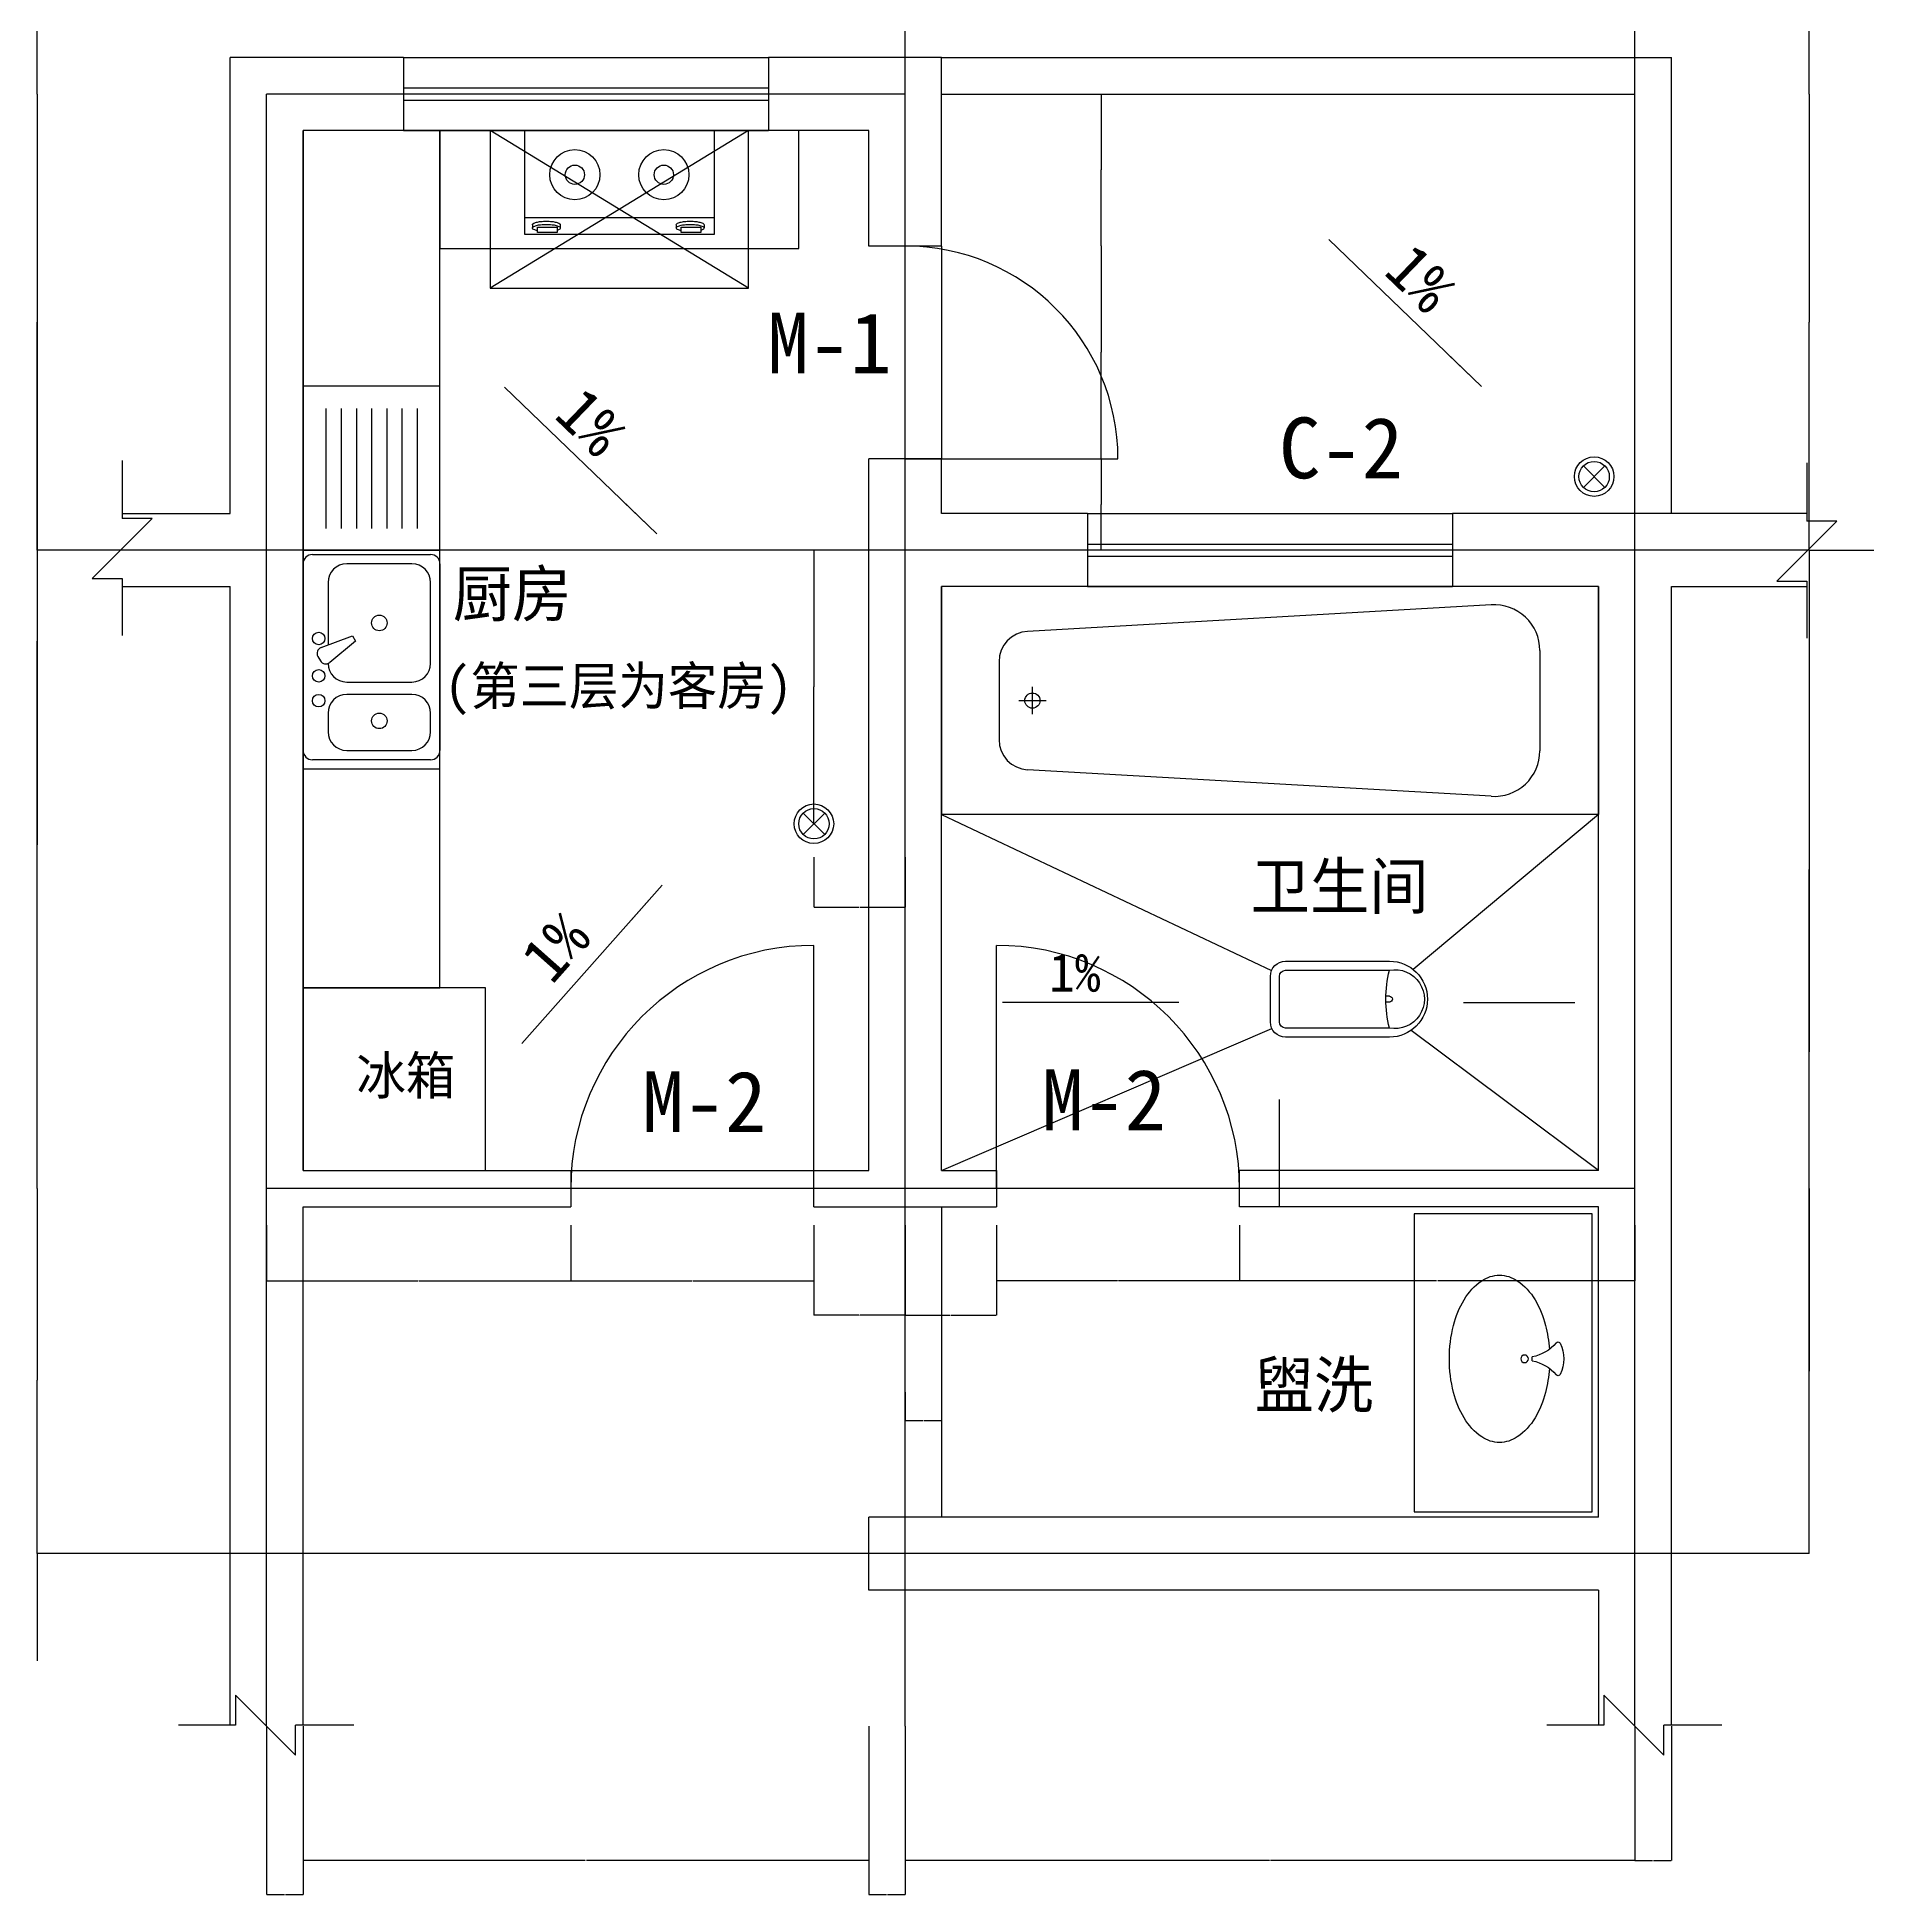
# Model space of a CAD drawing. Header units: metres. Extents: x -237648 to -195598, y -93947 to -64247.
# Drawn here: x -205305 to -199284, y -73596 to -67486 of the extents above; entities that cross this region are included whole.
import ezdxf

# ---------------------------------------------------------------- set-up
doc = ezdxf.new("R2010")
doc.units = ezdxf.units.M
for name, color, linetype in [('AXI', 1, 'Continuous'), ('PJ', 21, 'Continuous'), ('W', 5, 'Continuous')]:
    doc.layers.add(name, color=color, linetype=linetype)
doc.dimstyles.get("Standard").update_dxf_attribs({"dimtxt": 2.5, "dimasz": 2.5, "dimexe": 1.25, "dimexo": 0.625, "dimtad": 1, "dimcen": 2.5, "dimazin": 3, "dimtfac": 1, "dimtmove": 0, "dimatfit": 3})

# ---------------------------------------------------------------- blocks, each defined once
blk = doc.blocks.new('_E25ESP')
at = {"color": 0, "linetype": 'ByBlock'}
for p, q in [((0, -306.82), (0, 306.82)), ((30.68, 337.5), (419.32, 337.5)), ((357.95, 306.82), (143.18, 306.82)), ((450, 306.82), (450, -306.82)), ((81.82, 245.45), (81.82, 39.98)), ((419.32, -20.45), (419.32, 245.45)), ((58.92, 31.4), (162.53, 70.22)), ((162.53, 70.22), (172.76, 52.51)), ((48.39, 2.02), (56.63, -12.25)), ((172.76, 52.51), (87.34, -17.81)), ((143.18, -81.82), (357.95, -81.82)), ((357.95, -122.73), (143.18, -122.73)), ((81.82, -184.09), (81.82, -245.45)), ((419.32, -245.45), (419.32, -184.09)), ((419.32, -337.5), (30.68, -337.5)), ((143.18, -306.82), (357.95, -306.82))]:
    blk.add_line(p, q, dxfattribs=at)
for centre, radius in [((250.57, 112.5), 25.57), ((51.14, 61.36), 20.45), ((51.14, -61.36), 20.45), ((51.14, -143.18), 20.45), ((250.57, -209.66), 25.57)]:
    blk.add_circle(centre, radius, dxfattribs=at)
for centre, radius, start, end in [((30.68, 306.82), 30.68, 90, 180), ((143.18, 245.45), 61.36, 90, 180), ((357.95, 245.45), 61.36, 0, 90), ((419.32, 306.82), 30.68, 0, 90), ((66.1, 12.25), 20.45, 110.54, 210), ((74.34, -2.02), 20.45, 210, 309.46), ((143.18, -20.45), 61.36, 180, 270), ((357.95, -20.45), 61.36, 270, 0), ((143.18, -184.09), 61.36, 90, 180), ((357.95, -184.09), 61.36, 0, 90), ((143.18, -245.45), 61.36, 180, 270), ((357.95, -245.45), 61.36, 270, 0), ((30.68, -306.82), 30.68, 180, 270), ((419.32, -306.82), 30.68, 270, 0)]:
    blk.add_arc(centre, radius, start, end, dxfattribs=at)
blk = doc.blocks.new('DW')
at = {"layer": 'PJ'}
for p, q in [((76.21, 195.72), (-73.79, 195.72)), ((-123.79, 145.72), (-123.79, -195.95)), ((-93.79, 145.72), (-93.79, -195.95)), ((76.21, 165.72), (-73.79, 165.72)), ((96.21, -195.95), (96.21, 145.72)), ((126.21, -195.95), (126.21, 145.72)), ((-8.79, -196.08), (-8.79, -184.46)), ((11.21, -196.08), (11.21, -184.46))]:
    blk.add_line(p, q, dxfattribs=at)
for centre, radius, start, end in [((-73.79, 145.72), 50, 90, 180), ((76.21, 145.72), 50, 0, 90), ((-73.79, 145.72), 20, 90, 180), ((76.21, 145.72), 20, 0, 90), ((1.21, -195.95), 125, 180, 0), ((1.21, -214.21), 96.74, 169.12, 10.88), ((1.21, -578.66), 394.33, 76.06, 103.94), ((1.21, -195.89), 10, 181.09, 358.91)]:
    blk.add_arc(centre, radius, start, end, dxfattribs=at)
blk = doc.blocks.new('KXP')
at = {"layer": 'PJ', "linetype": 'ByBlock'}
blk.add_line((-388.31, 496.85), (-388.31, 509.94), dxfattribs=at)
at = {"layer": 'PJ'}
blk.add_lwpolyline([(-585.9, 980), (0, 980), (0, 0), (-585.9, 0)], close=True, dxfattribs=at)
for points in [[(-444.66, 472.02, 0.04), (-432.26, 393.22, 0.07), (-397.42, 308.94, 0.11), (-338.84, 246.5, 0.15), (-280.74, 228.39, 0.15), (-222.65, 246.5, 0.11), (-164.07, 308.94, 0.07), (-129.23, 393.22, 0.06), (-115.74, 503.39, 0.06), (-129.23, 613.57, 0.07), (-164.07, 697.85, 0.11), (-222.65, 760.29, 0.15), (-280.74, 778.39, 0.15)], [(-280.74, 778.39, 0.15), (-338.84, 760.29, 0.11), (-397.42, 697.85, 0.07), (-432.26, 613.57, 0.04), (-444.66, 534.77, 0.06)]]:
    blk.add_lwpolyline(points, format="xyb", dxfattribs=at)
at = {"layer": 'PJ', "linetype": 'ByBlock'}
blk.add_circle((-363.18, 503.39), 12.57, dxfattribs=at)
at = {"layer": 'PJ'}
for centre, radius, start, end in [((-375.32, 503.39), 116.63, 154.02, 205.98), ((-472.97, 550.98), 8, 39.44, 154.02), ((-364.6, 640.12), 132.32, 219.44, 259.68), ((-364.6, 366.67), 132.32, 100.32, 140.56), ((-472.97, 455.81), 8, 205.98, 320.56)]:
    blk.add_arc(centre, radius, start, end, dxfattribs=at)
blk = doc.blocks.new('_CLOSEDFILLED')
at = {"color": 0, "linetype": 'BYBLOCK'}
blk.add_solid([(-1, 0), (0, 0), (-1, 0)], dxfattribs=at)
blk = doc.blocks.new('*D170')
for p, q in [((-205304.89, -71273.12), (-205304.89, -71902.53)), ((-205305.14, -71902.53), (-205305.39, -71902.53)), ((-205304.89, -72473.12), (-205304.89, -71902.53)), ((-205304.89, -71902.53), (-205304.89, -71902.53)), ((-205304.64, -71902.53), (-205304.39, -71902.53))]:
    blk.add_line(p, q)
at = {"layer": 'Defpoints'}
for p in [(-205304.89, -71273.12), (-205304.89, -71902.53), (-205304.89, -72473.12)]:
    blk.add_point(p, dxfattribs=at)
at = {"xscale": 0.25, "yscale": 0.25}
blk.add_blockref('_CLOSEDFILLED', (-205304.89, -71902.53), dxfattribs=at)
at = {"xscale": 0.25, "yscale": 0.25, "rotation": 180}
blk.add_blockref('_CLOSEDFILLED', (-205304.89, -71902.53), dxfattribs=at)
at = {"insert": (-205304.89, -71901.405), "char_height": 1, "attachment_point": 5}
blk.add_mtext('0', dxfattribs=at)
blk = doc.blocks.new('*D171')
for p, q in [((-202750.58, -71393.12), (-202750.58, -71689.1)), ((-202450.58, -71393.12), (-202450.58, -71689.1)), ((-202602.08, -71689.1), (-202750.83, -71689.1)), ((-202450.33, -71689.1), (-202599.08, -71689.1))]:
    blk.add_line(p, q)
at = {"layer": 'Defpoints'}
for p in [(-202750.58, -71393.12), (-202450.58, -71393.12), (-202450.58, -71689.1)]:
    blk.add_point(p, dxfattribs=at)
at = {"xscale": 0.25, "yscale": 0.25}
blk.add_blockref('_CLOSEDFILLED', (-202750.58, -71689.1), dxfattribs=at)
at = {"xscale": 0.25, "yscale": 0.25, "rotation": 180}
blk.add_blockref('_CLOSEDFILLED', (-202450.58, -71689.1), dxfattribs=at)
at = {"insert": (-202600.58, -71689.1), "char_height": 1, "attachment_point": 5}
blk.add_mtext('300', dxfattribs=at)
blk = doc.blocks.new('*D172')
for p, q in [((-205304.89, -72473.12), (-205304.89, -72826.45)), ((-205304.89, -72593.12), (-205304.89, -72826.45)), ((-205305.14, -72826.45), (-205305.39, -72826.45)), ((-205304.89, -72826.45), (-205304.89, -72826.45)), ((-205304.64, -72826.45), (-205304.39, -72826.45))]:
    blk.add_line(p, q)
at = {"layer": 'Defpoints'}
for p in [(-205304.89, -72473.12), (-205304.89, -72593.12), (-205304.89, -72826.45)]:
    blk.add_point(p, dxfattribs=at)
at = {"xscale": 0.25, "yscale": 0.25}
blk.add_blockref('_CLOSEDFILLED', (-205304.89, -72826.45), dxfattribs=at)
at = {"xscale": 0.25, "yscale": 0.25, "rotation": 180}
blk.add_blockref('_CLOSEDFILLED', (-205304.89, -72826.45), dxfattribs=at)
at = {"insert": (-205304.89, -72825.325), "char_height": 1, "attachment_point": 5}
blk.add_mtext('0', dxfattribs=at)
blk = doc.blocks.new('*D173')
for p, q in [((-204550.58, -71393.12), (-204550.58, -71576.6)), ((-203550.58, -71393.12), (-203550.58, -71576.6)), ((-204550.33, -71576.6), (-204052.58, -71576.6)), ((-204048.58, -71576.6), (-203550.83, -71576.6))]:
    blk.add_line(p, q)
at = {"layer": 'Defpoints'}
for p in [(-204550.58, -71393.12), (-203550.58, -71393.12), (-204550.58, -71576.6)]:
    blk.add_point(p, dxfattribs=at)
at = {"xscale": 0.25, "yscale": 0.25, "rotation": 180}
blk.add_blockref('_CLOSEDFILLED', (-204550.58, -71576.6), dxfattribs=at)
at = {"xscale": 0.25, "yscale": 0.25}
blk.add_blockref('_CLOSEDFILLED', (-203550.58, -71576.6), dxfattribs=at)
at = {"insert": (-204050.58, -71576.6), "char_height": 1, "attachment_point": 5}
blk.add_mtext('1000', dxfattribs=at)
blk = doc.blocks.new('*D174')
for p, q in [((-203550.58, -71393.12), (-203550.58, -71576.6)), ((-202750.58, -71393.12), (-202750.58, -71576.6)), ((-203550.33, -71576.6), (-203152.08, -71576.6)), ((-203149.08, -71576.6), (-202750.83, -71576.6))]:
    blk.add_line(p, q)
at = {"layer": 'Defpoints'}
for p in [(-203550.58, -71393.12), (-202750.58, -71393.12), (-203550.58, -71576.6)]:
    blk.add_point(p, dxfattribs=at)
at = {"xscale": 0.25, "yscale": 0.25, "rotation": 180}
blk.add_blockref('_CLOSEDFILLED', (-203550.58, -71576.6), dxfattribs=at)
at = {"xscale": 0.25, "yscale": 0.25}
blk.add_blockref('_CLOSEDFILLED', (-202750.58, -71576.6), dxfattribs=at)
at = {"insert": (-203150.58, -71576.6), "char_height": 1, "attachment_point": 5}
blk.add_mtext('800', dxfattribs=at)
blk = doc.blocks.new('*D175')
for p, q in [((-205304.89, -69173.12), (-205304.89, -70142.17)), ((-205305.14, -70142.17), (-205305.39, -70142.17)), ((-205304.89, -71273.12), (-205304.89, -70142.17)), ((-205304.89, -70142.17), (-205304.89, -70142.17)), ((-205304.64, -70142.17), (-205304.39, -70142.17))]:
    blk.add_line(p, q)
at = {"layer": 'Defpoints'}
for p in [(-205304.89, -69173.12), (-205304.89, -70142.17), (-205304.89, -71273.12)]:
    blk.add_point(p, dxfattribs=at)
at = {"xscale": 0.25, "yscale": 0.25}
blk.add_blockref('_CLOSEDFILLED', (-205304.89, -70142.17), dxfattribs=at)
at = {"xscale": 0.25, "yscale": 0.25, "rotation": 180}
blk.add_blockref('_CLOSEDFILLED', (-205304.89, -70142.17), dxfattribs=at)
at = {"insert": (-205304.89, -70141.045), "char_height": 1, "attachment_point": 5}
blk.add_mtext('0', dxfattribs=at)
blk = doc.blocks.new('*D176')
for p, q in [((-205304.89, -67673.12), (-205304.89, -69473.12)), ((-205305.14, -69473.12), (-205305.39, -69473.12)), ((-205304.89, -71273.12), (-205304.89, -69473.12)), ((-205304.89, -69473.12), (-205304.89, -69473.12)), ((-205304.64, -69473.12), (-205304.39, -69473.12))]:
    blk.add_line(p, q)
at = {"layer": 'Defpoints'}
for p in [(-205304.89, -67673.12), (-205304.89, -69473.12), (-205304.89, -71273.12)]:
    blk.add_point(p, dxfattribs=at)
at = {"xscale": 0.25, "yscale": 0.25}
blk.add_blockref('_CLOSEDFILLED', (-205304.89, -69473.12), dxfattribs=at)
at = {"xscale": 0.25, "yscale": 0.25, "rotation": 180}
blk.add_blockref('_CLOSEDFILLED', (-205304.89, -69473.12), dxfattribs=at)
at = {"insert": (-205304.89, -69471.995), "char_height": 1, "attachment_point": 5}
blk.add_mtext('0', dxfattribs=at)
blk = doc.blocks.new('*D177')
for p, q in [((-205304.89, -67673.12), (-205304.89, -68423.12)), ((-205305.14, -68423.12), (-205305.39, -68423.12)), ((-205304.89, -69173.12), (-205304.89, -68423.12)), ((-205304.89, -68423.12), (-205304.89, -68423.12)), ((-205304.64, -68423.12), (-205304.39, -68423.12))]:
    blk.add_line(p, q)
at = {"layer": 'Defpoints'}
for p in [(-205304.89, -67673.12), (-205304.89, -68423.12), (-205304.89, -69173.12)]:
    blk.add_point(p, dxfattribs=at)
at = {"xscale": 0.25, "yscale": 0.25}
blk.add_blockref('_CLOSEDFILLED', (-205304.89, -68423.12), dxfattribs=at)
at = {"xscale": 0.25, "yscale": 0.25, "rotation": 180}
blk.add_blockref('_CLOSEDFILLED', (-205304.89, -68423.12), dxfattribs=at)
at = {"insert": (-205304.89, -68421.995), "char_height": 1, "attachment_point": 5}
blk.add_mtext('0', dxfattribs=at)
blk = doc.blocks.new('*D178')
for p, q in [((-205305.14, -67319.79), (-205305.39, -67319.79)), ((-205304.89, -67673.12), (-205304.89, -67319.79)), ((-205304.89, -67553.12), (-205304.89, -67319.79)), ((-205304.89, -67319.79), (-205304.89, -67319.79)), ((-205304.64, -67319.79), (-205304.39, -67319.79))]:
    blk.add_line(p, q)
at = {"layer": 'Defpoints'}
for p in [(-205304.89, -67319.79), (-205304.89, -67553.12), (-205304.89, -67673.12)]:
    blk.add_point(p, dxfattribs=at)
at = {"xscale": 0.25, "yscale": 0.25}
blk.add_blockref('_CLOSEDFILLED', (-205304.89, -67319.79), dxfattribs=at)
at = {"xscale": 0.25, "yscale": 0.25, "rotation": 180}
blk.add_blockref('_CLOSEDFILLED', (-205304.89, -67319.79), dxfattribs=at)
at = {"insert": (-205304.89, -67318.665), "char_height": 1, "attachment_point": 5}
blk.add_mtext('0', dxfattribs=at)
blk = doc.blocks.new('*D179')
for p, q in [((-201805.49, -68872.62), (-201805.49, -69022.62)), ((-201805.74, -69022.62), (-201805.99, -69022.62)), ((-201805.49, -69172.62), (-201805.49, -69022.62)), ((-201805.49, -69022.62), (-201805.49, -69022.62)), ((-201805.24, -69022.62), (-201804.99, -69022.62))]:
    blk.add_line(p, q)
at = {"layer": 'Defpoints'}
for p in [(-201805.49, -68872.62), (-201805.49, -69022.62), (-201805.49, -69172.62)]:
    blk.add_point(p, dxfattribs=at)
at = {"xscale": 0.25, "yscale": 0.25}
blk.add_blockref('_CLOSEDFILLED', (-201805.49, -69022.62), dxfattribs=at)
at = {"xscale": 0.25, "yscale": 0.25, "rotation": 180}
blk.add_blockref('_CLOSEDFILLED', (-201805.49, -69022.62), dxfattribs=at)
at = {"insert": (-201805.49, -69021.495), "char_height": 1, "attachment_point": 5}
blk.add_mtext('0', dxfattribs=at)
blk = doc.blocks.new('*D180')
for p, q in [((-201805.49, -68172.62), (-201805.49, -68522.62)), ((-201805.74, -68522.62), (-201805.99, -68522.62)), ((-201805.49, -68872.62), (-201805.49, -68522.62)), ((-201805.49, -68522.62), (-201805.49, -68522.62)), ((-201805.24, -68522.62), (-201804.99, -68522.62))]:
    blk.add_line(p, q)
at = {"layer": 'Defpoints'}
for p in [(-201805.49, -68172.62), (-201805.49, -68522.62), (-201805.49, -68872.62)]:
    blk.add_point(p, dxfattribs=at)
at = {"xscale": 0.25, "yscale": 0.25}
blk.add_blockref('_CLOSEDFILLED', (-201805.49, -68522.62), dxfattribs=at)
at = {"xscale": 0.25, "yscale": 0.25, "rotation": 180}
blk.add_blockref('_CLOSEDFILLED', (-201805.49, -68522.62), dxfattribs=at)
at = {"insert": (-201805.49, -68521.495), "char_height": 1, "attachment_point": 5}
blk.add_mtext('0', dxfattribs=at)
blk = doc.blocks.new('*D181')
for p, q in [((-201805.49, -67673.12), (-201805.49, -67922.87)), ((-201805.74, -67922.87), (-201805.99, -67922.87)), ((-201805.49, -68172.62), (-201805.49, -67922.87)), ((-201805.49, -67922.87), (-201805.49, -67922.87)), ((-201805.24, -67922.87), (-201804.99, -67922.87))]:
    blk.add_line(p, q)
at = {"layer": 'Defpoints'}
for p in [(-201805.49, -67673.12), (-201805.49, -67922.87), (-201805.49, -68172.62)]:
    blk.add_point(p, dxfattribs=at)
at = {"xscale": 0.25, "yscale": 0.25}
blk.add_blockref('_CLOSEDFILLED', (-201805.49, -67922.87), dxfattribs=at)
at = {"xscale": 0.25, "yscale": 0.25, "rotation": 180}
blk.add_blockref('_CLOSEDFILLED', (-201805.49, -67922.87), dxfattribs=at)
at = {"insert": (-201805.49, -67921.745), "char_height": 1, "attachment_point": 5}
blk.add_mtext('0', dxfattribs=at)
blk = doc.blocks.new('*D182')
for p, q in [((-199477.77, -69173.12), (-199477.77, -70823.12)), ((-199478.02, -70823.12), (-199478.27, -70823.12)), ((-199477.77, -72473.12), (-199477.77, -70823.12)), ((-199477.77, -70823.12), (-199477.77, -70823.12)), ((-199477.52, -70823.12), (-199477.27, -70823.12))]:
    blk.add_line(p, q)
at = {"layer": 'Defpoints'}
for p in [(-199477.77, -69173.12), (-199477.77, -70823.12), (-199477.77, -72473.12)]:
    blk.add_point(p, dxfattribs=at)
at = {"xscale": 0.25, "yscale": 0.25}
blk.add_blockref('_CLOSEDFILLED', (-199477.77, -70823.12), dxfattribs=at)
at = {"xscale": 0.25, "yscale": 0.25, "rotation": 180}
blk.add_blockref('_CLOSEDFILLED', (-199477.77, -70823.12), dxfattribs=at)
at = {"insert": (-199477.77, -70821.995), "char_height": 1, "attachment_point": 5}
blk.add_mtext('0', dxfattribs=at)
blk = doc.blocks.new('*D183')
for p, q in [((-199477.77, -71273.12), (-199477.77, -71873.12)), ((-199478.02, -71873.12), (-199478.27, -71873.12)), ((-199477.77, -72473.12), (-199477.77, -71873.12)), ((-199477.77, -71873.12), (-199477.77, -71873.12)), ((-199477.52, -71873.12), (-199477.27, -71873.12))]:
    blk.add_line(p, q)
at = {"layer": 'Defpoints'}
for p in [(-199477.77, -71273.12), (-199477.77, -71873.12), (-199477.77, -72473.12)]:
    blk.add_point(p, dxfattribs=at)
at = {"xscale": 0.25, "yscale": 0.25}
blk.add_blockref('_CLOSEDFILLED', (-199477.77, -71873.12), dxfattribs=at)
at = {"xscale": 0.25, "yscale": 0.25, "rotation": 180}
blk.add_blockref('_CLOSEDFILLED', (-199477.77, -71873.12), dxfattribs=at)
at = {"insert": (-199477.77, -71871.995), "char_height": 1, "attachment_point": 5}
blk.add_mtext('0', dxfattribs=at)
blk = doc.blocks.new('*D184')
for p, q in [((-199477.77, -69173.12), (-199477.77, -70223.12)), ((-199478.02, -70223.12), (-199478.27, -70223.12)), ((-199477.77, -71273.12), (-199477.77, -70223.12)), ((-199477.77, -70223.12), (-199477.77, -70223.12)), ((-199477.52, -70223.12), (-199477.27, -70223.12))]:
    blk.add_line(p, q)
at = {"layer": 'Defpoints'}
for p in [(-199477.77, -69173.12), (-199477.77, -70223.12), (-199477.77, -71273.12)]:
    blk.add_point(p, dxfattribs=at)
at = {"xscale": 0.25, "yscale": 0.25}
blk.add_blockref('_CLOSEDFILLED', (-199477.77, -70223.12), dxfattribs=at)
at = {"xscale": 0.25, "yscale": 0.25, "rotation": 180}
blk.add_blockref('_CLOSEDFILLED', (-199477.77, -70223.12), dxfattribs=at)
at = {"insert": (-199477.77, -70221.995), "char_height": 1, "attachment_point": 5}
blk.add_mtext('0', dxfattribs=at)
blk = doc.blocks.new('*D185')
for p, q in [((-199477.77, -67673.12), (-199477.77, -68423.12)), ((-199478.02, -68423.12), (-199478.27, -68423.12)), ((-199477.77, -69173.12), (-199477.77, -68423.12)), ((-199477.77, -68423.12), (-199477.77, -68423.12)), ((-199477.52, -68423.12), (-199477.27, -68423.12))]:
    blk.add_line(p, q)
at = {"layer": 'Defpoints'}
for p in [(-199477.77, -67673.12), (-199477.77, -68423.12), (-199477.77, -69173.12)]:
    blk.add_point(p, dxfattribs=at)
at = {"xscale": 0.25, "yscale": 0.25}
blk.add_blockref('_CLOSEDFILLED', (-199477.77, -68423.12), dxfattribs=at)
at = {"xscale": 0.25, "yscale": 0.25, "rotation": 180}
blk.add_blockref('_CLOSEDFILLED', (-199477.77, -68423.12), dxfattribs=at)
at = {"insert": (-199477.77, -68421.995), "char_height": 1, "attachment_point": 5}
blk.add_mtext('0', dxfattribs=at)
blk = doc.blocks.new('*D186')
for p, q in [((-199478.02, -67313.16), (-199478.27, -67313.16)), ((-199477.77, -67553.12), (-199477.77, -67313.16)), ((-199477.77, -67673.12), (-199477.77, -67313.16)), ((-199477.77, -67313.16), (-199477.77, -67313.16)), ((-199477.52, -67313.16), (-199477.27, -67313.16))]:
    blk.add_line(p, q)
at = {"layer": 'Defpoints'}
for p in [(-199477.77, -67313.16), (-199477.77, -67553.12), (-199477.77, -67673.12)]:
    blk.add_point(p, dxfattribs=at)
at = {"xscale": 0.25, "yscale": 0.25}
blk.add_blockref('_CLOSEDFILLED', (-199477.77, -67313.16), dxfattribs=at)
at = {"xscale": 0.25, "yscale": 0.25, "rotation": 180}
blk.add_blockref('_CLOSEDFILLED', (-199477.77, -67313.16), dxfattribs=at)
at = {"insert": (-199477.77, -67312.035), "char_height": 1, "attachment_point": 5}
blk.add_mtext('0', dxfattribs=at)
blk = doc.blocks.new('*D187')
for p, q in [((-202150.58, -71393.12), (-202150.58, -71576.6)), ((-201350.58, -71393.12), (-201350.58, -71576.6)), ((-201752.08, -71576.6), (-202150.83, -71576.6)), ((-201350.33, -71576.6), (-201749.08, -71576.6))]:
    blk.add_line(p, q)
at = {"layer": 'Defpoints'}
for p in [(-202150.58, -71393.12), (-201350.58, -71393.12), (-201350.58, -71576.6)]:
    blk.add_point(p, dxfattribs=at)
at = {"xscale": 0.25, "yscale": 0.25}
blk.add_blockref('_CLOSEDFILLED', (-202150.58, -71576.6), dxfattribs=at)
at = {"xscale": 0.25, "yscale": 0.25, "rotation": 180}
blk.add_blockref('_CLOSEDFILLED', (-201350.58, -71576.6), dxfattribs=at)
at = {"insert": (-201750.58, -71576.6), "char_height": 1, "attachment_point": 5}
blk.add_mtext('800', dxfattribs=at)
blk = doc.blocks.new('*D188')
for p, q in [((-202450.58, -71393.12), (-202450.58, -71689.1)), ((-202150.58, -71393.12), (-202150.58, -71689.1)), ((-202450.33, -71689.1), (-202302.08, -71689.1)), ((-202299.08, -71689.1), (-202150.83, -71689.1))]:
    blk.add_line(p, q)
at = {"layer": 'Defpoints'}
for p in [(-202450.58, -71393.12), (-202150.58, -71393.12), (-202450.58, -71689.1)]:
    blk.add_point(p, dxfattribs=at)
at = {"xscale": 0.25, "yscale": 0.25, "rotation": 180}
blk.add_blockref('_CLOSEDFILLED', (-202450.58, -71689.1), dxfattribs=at)
at = {"xscale": 0.25, "yscale": 0.25}
blk.add_blockref('_CLOSEDFILLED', (-202150.58, -71689.1), dxfattribs=at)
at = {"insert": (-202300.58, -71689.1), "char_height": 1, "attachment_point": 5}
blk.add_mtext('300', dxfattribs=at)
blk = doc.blocks.new('*D189')
for p, q in [((-201350.58, -71393.12), (-201350.58, -71576.6)), ((-200050.58, -71393.12), (-200050.58, -71576.6)), ((-200702.58, -71576.6), (-201350.83, -71576.6)), ((-200050.33, -71576.6), (-200698.58, -71576.6))]:
    blk.add_line(p, q)
at = {"layer": 'Defpoints'}
for p in [(-201350.58, -71393.12), (-200050.58, -71393.12), (-200050.58, -71576.6)]:
    blk.add_point(p, dxfattribs=at)
at = {"xscale": 0.25, "yscale": 0.25}
blk.add_blockref('_CLOSEDFILLED', (-201350.58, -71576.6), dxfattribs=at)
at = {"xscale": 0.25, "yscale": 0.25, "rotation": 180}
blk.add_blockref('_CLOSEDFILLED', (-200050.58, -71576.6), dxfattribs=at)
at = {"insert": (-200700.58, -71576.6), "char_height": 1, "attachment_point": 5}
blk.add_mtext('1300', dxfattribs=at)
blk = doc.blocks.new('*D194')
for p, q in [((-202450.58, -71942.97), (-202450.58, -72037.16)), ((-202330.58, -71942.97), (-202330.58, -72037.16)), ((-202392.08, -72037.16), (-202450.83, -72037.16)), ((-202330.33, -72037.16), (-202389.08, -72037.16))]:
    blk.add_line(p, q)
at = {"layer": 'Defpoints'}
for p in [(-202450.58, -71942.97), (-202330.58, -71942.97), (-202330.58, -72037.16)]:
    blk.add_point(p, dxfattribs=at)
at = {"xscale": 0.25, "yscale": 0.25}
blk.add_blockref('_CLOSEDFILLED', (-202450.58, -72037.16), dxfattribs=at)
at = {"xscale": 0.25, "yscale": 0.25, "rotation": 180}
blk.add_blockref('_CLOSEDFILLED', (-202330.58, -72037.16), dxfattribs=at)
at = {"insert": (-202390.58, -72037.16), "char_height": 1, "attachment_point": 5}
blk.add_mtext('120', dxfattribs=at)
blk = doc.blocks.new('*D245')
for p, q in [((-201219.11, -70979.79), (-201219.36, -70979.79)), ((-201218.86, -71333.12), (-201218.86, -70979.79)), ((-201218.86, -71213.12), (-201218.86, -70979.79)), ((-201218.86, -70979.79), (-201218.86, -70979.79)), ((-201218.61, -70979.79), (-201218.36, -70979.79))]:
    blk.add_line(p, q)
at = {"layer": 'Defpoints'}
for p in [(-201218.86, -70979.79), (-201218.86, -71213.12), (-201218.86, -71333.12)]:
    blk.add_point(p, dxfattribs=at)
at = {"xscale": 0.25, "yscale": 0.25}
blk.add_blockref('_CLOSEDFILLED', (-201218.86, -70979.79), dxfattribs=at)
at = {"xscale": 0.25, "yscale": 0.25, "rotation": 180}
blk.add_blockref('_CLOSEDFILLED', (-201218.86, -70979.79), dxfattribs=at)
at = {"insert": (-201218.86, -70978.665), "char_height": 1, "attachment_point": 5}
blk.add_mtext('0', dxfattribs=at)
blk = doc.blocks.new('*D246')
for p, q in [((-202450.58, -73041.18), (-202450.58, -73482.51)), ((-200050.58, -73041.18), (-200050.58, -73482.51)), ((-201252.58, -73482.51), (-202450.83, -73482.51)), ((-200050.33, -73482.51), (-201248.58, -73482.51))]:
    blk.add_line(p, q)
at = {"layer": 'Defpoints'}
for p in [(-202450.58, -73041.18), (-200050.58, -73041.18), (-200050.58, -73482.51)]:
    blk.add_point(p, dxfattribs=at)
at = {"xscale": 0.25, "yscale": 0.25}
blk.add_blockref('_CLOSEDFILLED', (-202450.58, -73482.51), dxfattribs=at)
at = {"xscale": 0.25, "yscale": 0.25, "rotation": 180}
blk.add_blockref('_CLOSEDFILLED', (-200050.58, -73482.51), dxfattribs=at)
at = {"insert": (-201250.58, -73482.51), "char_height": 1, "attachment_point": 5}
blk.add_mtext('2400', dxfattribs=at)
blk = doc.blocks.new('*D247')
for p, q in [((-204430.58, -73041.18), (-204430.58, -73482.51)), ((-202570.58, -73041.18), (-202570.58, -73482.51)), ((-203502.58, -73482.51), (-204430.83, -73482.51)), ((-202570.33, -73482.51), (-203498.58, -73482.51))]:
    blk.add_line(p, q)
at = {"layer": 'Defpoints'}
for p in [(-204430.58, -73041.18), (-202570.58, -73041.18), (-202570.58, -73482.51)]:
    blk.add_point(p, dxfattribs=at)
at = {"xscale": 0.25, "yscale": 0.25}
blk.add_blockref('_CLOSEDFILLED', (-204430.58, -73482.51), dxfattribs=at)
at = {"xscale": 0.25, "yscale": 0.25, "rotation": 180}
blk.add_blockref('_CLOSEDFILLED', (-202570.58, -73482.51), dxfattribs=at)
at = {"insert": (-203500.58, -73482.51), "char_height": 1, "attachment_point": 5}
blk.add_mtext('1860', dxfattribs=at)
blk = doc.blocks.new('*D248')
for p, q in [((-202570.58, -73041.18), (-202570.58, -73595.01)), ((-202450.58, -73041.18), (-202450.58, -73595.01)), ((-202570.33, -73595.01), (-202512.08, -73595.01)), ((-202509.08, -73595.01), (-202450.83, -73595.01))]:
    blk.add_line(p, q)
at = {"layer": 'Defpoints'}
for p in [(-202570.58, -73041.18), (-202450.58, -73041.18), (-202570.58, -73595.01)]:
    blk.add_point(p, dxfattribs=at)
at = {"xscale": 0.25, "yscale": 0.25, "rotation": 180}
blk.add_blockref('_CLOSEDFILLED', (-202570.58, -73595.01), dxfattribs=at)
at = {"xscale": 0.25, "yscale": 0.25}
blk.add_blockref('_CLOSEDFILLED', (-202450.58, -73595.01), dxfattribs=at)
at = {"insert": (-202510.58, -73595.01), "char_height": 1, "attachment_point": 5}
blk.add_mtext('120', dxfattribs=at)
blk = doc.blocks.new('*D249')
for p, q in [((-204550.58, -73041.18), (-204550.58, -73595.01)), ((-204430.58, -73041.18), (-204430.58, -73595.01)), ((-204550.33, -73595.01), (-204492.08, -73595.01)), ((-204489.08, -73595.01), (-204430.83, -73595.01))]:
    blk.add_line(p, q)
at = {"layer": 'Defpoints'}
for p in [(-204550.58, -73041.18), (-204430.58, -73041.18), (-204550.58, -73595.01)]:
    blk.add_point(p, dxfattribs=at)
at = {"xscale": 0.25, "yscale": 0.25, "rotation": 180}
blk.add_blockref('_CLOSEDFILLED', (-204550.58, -73595.01), dxfattribs=at)
at = {"xscale": 0.25, "yscale": 0.25}
blk.add_blockref('_CLOSEDFILLED', (-204430.58, -73595.01), dxfattribs=at)
at = {"insert": (-204490.58, -73595.01), "char_height": 1, "attachment_point": 5}
blk.add_mtext('120', dxfattribs=at)
blk = doc.blocks.new('*D250')
for p, q in [((-200050.58, -73041.18), (-200050.58, -73482.51)), ((-199930.58, -73041.18), (-199930.58, -73482.51)), ((-200050.33, -73482.51), (-199992.08, -73482.51)), ((-199989.08, -73482.51), (-199930.83, -73482.51))]:
    blk.add_line(p, q)
at = {"layer": 'Defpoints'}
for p in [(-200050.58, -73041.18), (-199930.58, -73041.18), (-200050.58, -73482.51)]:
    blk.add_point(p, dxfattribs=at)
at = {"xscale": 0.25, "yscale": 0.25, "rotation": 180}
blk.add_blockref('_CLOSEDFILLED', (-200050.58, -73482.51), dxfattribs=at)
at = {"xscale": 0.25, "yscale": 0.25}
blk.add_blockref('_CLOSEDFILLED', (-199930.58, -73482.51), dxfattribs=at)
at = {"insert": (-199990.58, -73482.51), "char_height": 1, "attachment_point": 5}
blk.add_mtext('120', dxfattribs=at)
blk = doc.blocks.new('*D376')
for p, q in [((-202750.58, -69173.12), (-202750.58, -69623.12)), ((-202750.83, -69623.12), (-202751.08, -69623.12)), ((-202750.58, -70073.12), (-202750.58, -69623.12)), ((-202750.58, -69623.12), (-202750.58, -69623.12)), ((-202750.33, -69623.12), (-202750.08, -69623.12))]:
    blk.add_line(p, q)
at = {"layer": 'Defpoints'}
for p in [(-202750.58, -69173.12), (-202750.58, -69623.12), (-202750.58, -70073.12)]:
    blk.add_point(p, dxfattribs=at)
at = {"xscale": 0.25, "yscale": 0.25}
blk.add_blockref('_CLOSEDFILLED', (-202750.58, -69623.12), dxfattribs=at)
at = {"xscale": 0.25, "yscale": 0.25, "rotation": 180}
blk.add_blockref('_CLOSEDFILLED', (-202750.58, -69623.12), dxfattribs=at)
at = {"insert": (-202750.58, -69621.995), "char_height": 1, "attachment_point": 5}
blk.add_mtext('0', dxfattribs=at)
blk = doc.blocks.new('*D377')
for p, q in [((-202750.58, -70182.59), (-202750.58, -70347.44)), ((-202450.58, -70182.59), (-202450.58, -70347.44)), ((-202750.33, -70347.44), (-202602.08, -70347.44)), ((-202599.08, -70347.44), (-202450.83, -70347.44))]:
    blk.add_line(p, q)
at = {"layer": 'Defpoints'}
for p in [(-202750.58, -70182.59), (-202450.58, -70182.59), (-202750.58, -70347.44)]:
    blk.add_point(p, dxfattribs=at)
at = {"xscale": 0.25, "yscale": 0.25, "rotation": 180}
blk.add_blockref('_CLOSEDFILLED', (-202750.58, -70347.44), dxfattribs=at)
at = {"xscale": 0.25, "yscale": 0.25}
blk.add_blockref('_CLOSEDFILLED', (-202450.58, -70347.44), dxfattribs=at)
at = {"insert": (-202600.58, -70347.44), "char_height": 1, "attachment_point": 5}
blk.add_mtext('300', dxfattribs=at)

msp = doc.modelspace()

# ---------------------------------------------------------------- linework, layer by layer
for p, q in [((-204100.58, -67553.12), (-202900.58, -67553.12)), ((-202330.58, -67553.12), (-199930.58, -67553.12)), ((-199930.58, -69053.12), (-199930.58, -67553.12)), ((-204100.58, -67653.12), (-202900.58, -67653.12)), ((-204100.58, -67693.12), (-202900.58, -67693.12)), ((-202330.58, -67673.12), (-200050.58, -67673.12)), ((-200050.58, -69053.12), (-200050.58, -67673.12)), ((-204100.58, -67793.12), (-202900.58, -67793.12)), ((-202966.17, -67793.12), (-203814.99, -68311.31)), ((-202966.17, -68311.31), (-203814.99, -67793.12)), ((-203701.97, -68135.57), (-203701.97, -67793.12)), ((-203079.19, -67793.12), (-203079.19, -68135.57)), ((-203079.19, -68079.87), (-203701.97, -68079.87)), ((-203676.55, -68103.26), (-203676.55, -68113.78)), ((-203659.92, -68111.56), (-203595.26, -68111.56)), ((-203659.92, -68128.18), (-203659.92, -68111.56)), ((-203595.26, -68111.56), (-203595.26, -68128.18)), ((-203584.79, -68102.08), (-203584.91, -68113.79)), ((-203203.56, -68103.26), (-203203.56, -68113.78)), ((-203186.93, -68128.18), (-203186.93, -68111.56)), ((-203186.93, -68111.56), (-203122.26, -68111.56)), ((-203122.26, -68111.56), (-203122.26, -68128.18)), ((-203111.79, -68102.08), (-203111.91, -68113.79)), ((-203079.19, -68135.57), (-203701.97, -68135.57)), ((-203595.26, -68128.18), (-203659.92, -68128.18)), ((-203122.26, -68128.18), (-203186.93, -68128.18)), ((-202330.58, -68173.12), (-202330.58, -68873.12)), ((-200555.5, -68635.44), (-201056.8, -68152.07)), ((-204430.58, -68633.12), (-203980.58, -68633.12)), ((-203267.49, -69120.12), (-203768.78, -68636.75)), ((-204355.58, -68707.91), (-204355.58, -69102.05)), ((-204305.58, -68707.91), (-204305.58, -69102.05)), ((-204255.58, -68707.91), (-204255.58, -69102.05)), ((-204205.58, -68707.91), (-204205.58, -69102.05)), ((-204155.58, -68707.91), (-204155.58, -69102.05)), ((-204105.58, -68707.91), (-204105.58, -69102.05)), ((-204055.58, -68707.91), (-204055.58, -69102.05)), ((-205025.67, -68878.12), (-205025.67, -69069.52)), ((-202450.58, -68873.12), (-201750.58, -68873.12)), ((-200149.23, -68966.85), (-200219.94, -68896.14)), ((-200219.94, -68966.85), (-200149.23, -68896.14)), ((-199484.57, -68886.63), (-199484.57, -69078.03)), ((-204927.02, -69069.52), (-205124.32, -69266.83)), ((-204927.02, -69069.52), (-205025.67, -69069.52)), ((-201850.58, -69053.12), (-200650.58, -69053.12)), ((-199385.92, -69078.03), (-199583.23, -69275.33)), ((-199385.92, -69078.03), (-199484.57, -69078.03)), ((-201850.58, -69153.12), (-200650.58, -69153.12)), ((-201850.58, -69193.12), (-200650.58, -69193.12)), ((-199477.77, -69173.12), (-198140.21, -69173.12)), ((-205124.32, -69266.83), (-205025.67, -69266.83)), ((-205025.67, -69266.83), (-205025.67, -69454.33)), ((-199583.23, -69275.33), (-199484.57, -69275.33)), ((-199484.57, -69275.33), (-199484.57, -69462.84)), ((-202330.58, -69293.12), (-202330.58, -70043.12)), ((-200170.58, -69293.12), (-202330.58, -69293.12)), ((-201850.58, -69293.12), (-200650.58, -69293.12)), ((-200170.58, -69293.12), (-200170.58, -70043.12)), ((-200522.84, -69353.42), (-202048.11, -69440.31)), ((-200363.19, -69503.11), (-200363.19, -69833.13)), ((-202141.67, -69540.1), (-202141.67, -69796.14)), ((-202032.15, -69713.12), (-202032.15, -69623.12)), ((-202077.15, -69668.12), (-201987.15, -69668.12)), ((-203980.58, -69893.12), (-204430.58, -69893.12)), ((-200522.84, -69982.82), (-202048.11, -69895.93)), ((-202715.23, -70108.48), (-202785.94, -70037.77)), ((-202785.94, -70108.48), (-202715.23, -70037.77)), ((-200170.58, -70043.12), (-202330.58, -70043.12)), ((-202330.58, -70043.12), (-201245.49, -70555.47)), ((-200170.58, -70043.12), (-200780.19, -70551.89)), ((-203249.32, -70274.87), (-203711.3, -70795.94)), ((-202750.58, -71273.12), (-202750.58, -70473.12)), ((-202150.58, -71273.12), (-202150.58, -70473.12)), ((-201550.19, -70660.7), (-202130.51, -70660.7)), ((-200614.75, -70660.7), (-200248.26, -70660.7)), ((-202330.58, -71213.12), (-201244.31, -70746.96)), ((-200170.58, -71213.12), (-200786.52, -70752.62)), ((-203550.58, -71213.12), (-202750.58, -71213.12)), ((-202330.58, -71333.12), (-202330.58, -72353.12)), ((-204652.79, -72938.97), (-204652.79, -73037.62)), ((-204455.49, -73136.27), (-204652.79, -72938.97)), ((-199955.49, -73136.27), (-200152.79, -72938.97)), ((-200152.79, -72938.97), (-200152.79, -73037.62)), ((-204652.79, -73037.62), (-204840.3, -73037.62)), ((-204264.09, -73037.62), (-204455.49, -73037.62)), ((-204455.49, -73136.27), (-204455.49, -73037.62)), ((-200152.79, -73037.62), (-200340.3, -73037.62)), ((-199764.09, -73037.62), (-199955.49, -73037.62)), ((-199955.49, -73136.27), (-199955.49, -73037.62))]:
    msp.add_line(p, q)
for points in [[(-203980.58, -67793.12), (-204430.58, -67793.12), (-204430.58, -69173.12), (-203980.58, -69173.12)], [(-202800.58, -67793.12), (-203980.58, -67793.12), (-203980.58, -68181.16), (-202800.58, -68181.16)], [(-202966.17, -67793.12), (-203814.99, -67793.12), (-203814.99, -68311.31), (-202966.17, -68311.31)], [(-203980.58, -69173.12), (-204430.58, -69173.12), (-204430.58, -70613.12), (-203980.58, -70613.12)], [(-204430.58, -71213.12), (-203830.58, -71213.12), (-203830.58, -70613.12), (-204430.58, -70613.12)]]:
    msp.add_lwpolyline(points, close=True)
for points in [[(-203676.55, -68103.26, -0.26), (-203674.65, -68099.84, -0.08), (-203663.13, -68094.9, -0.04), (-203649.58, -68092.44, -0.03), (-203630.73, -68091.44, -0.03), (-203611.88, -68092.44, -0.04), (-203598.33, -68094.9, -0.08), (-203586.81, -68099.84, -0.26), (-203584.91, -68103.26, -0.08), (-203585.11, -68104.5, -0.06)], [(-203676.55, -68113.78, -0.26), (-203674.65, -68110.35, -0.08), (-203663.13, -68105.42, -0.04), (-203649.58, -68102.96, -0.03), (-203630.73, -68101.96, -0.03), (-203611.88, -68102.96, -0.04), (-203598.33, -68105.42, -0.08), (-203586.81, -68110.35, -0.26), (-203584.91, -68113.78, -0.26), (-203586.81, -68117.2, -0.06), (-203595.26, -68121.21, -0.04)], [(-203659.92, -68122.9, -0.01), (-203663.13, -68122.13, -0.08), (-203674.65, -68117.2, -0.26), (-203676.55, -68113.78, -0.26)], [(-203203.56, -68103.26, -0.26), (-203201.65, -68099.84, -0.08), (-203190.13, -68094.9, -0.04), (-203176.59, -68092.44, -0.03), (-203157.73, -68091.44, -0.03), (-203138.88, -68092.44, -0.04), (-203125.33, -68094.9, -0.08), (-203113.81, -68099.84, -0.26), (-203111.91, -68103.26, -0.08), (-203112.11, -68104.5, -0.06)], [(-203203.56, -68113.78, -0.26), (-203201.65, -68110.35, -0.08), (-203190.13, -68105.42, -0.04), (-203176.59, -68102.96, -0.03), (-203157.73, -68101.96, -0.03), (-203138.88, -68102.96, -0.04), (-203125.33, -68105.42, -0.08), (-203113.81, -68110.35, -0.26), (-203111.91, -68113.78, -0.26), (-203113.81, -68117.2, -0.06), (-203122.26, -68121.21, -0.04)], [(-203186.93, -68122.9, -0.01), (-203190.13, -68122.13, -0.08), (-203201.65, -68117.2, -0.26), (-203203.56, -68113.78, -0.26)]]:
    msp.add_lwpolyline(points, format="xyb")
for points in [[(-200555.5, -68635.44), (-200665.81, -68529.08)], [(-203267.49, -69120.12), (-203377.79, -69013.76)], [(-203249.32, -70274.87), (-203350.98, -70389.53)], [(-201550.19, -70660.7), (-201677.89, -70660.7)], [(-200614.75, -70660.7), (-200521.7, -70660.7)]]:
    msp.add_lwpolyline(points)
for centre, radius in [((-203536.87, -67938.57), 82.5), ((-203244.24, -67938.57), 82.5), ((-203536.87, -67938.57), 31.63), ((-203244.24, -67938.57), 31.63), ((-200184.59, -68931.49), 65), ((-200184.59, -68931.49), 50), ((-202032.15, -69668.12), 25), ((-202750.58, -70073.12), 65), ((-202750.58, -70073.12), 50)]:
    msp.add_circle(centre, radius)
for centre, radius, start, end in [((-202450.58, -68873.12), 700, 0, 90), ((-200513.19, -69503.11), 150, 0, 93.69), ((-202041.67, -69540.1), 100, 93.69, 180), ((-202041.67, -69796.14), 100, 180, 266.31), ((-200513.19, -69833.13), 150, 266.31, 0), ((-202750.58, -71273.12), 800, 90, 180), ((-202150.58, -71273.12), 800, 0, 90)]:
    msp.add_arc(centre, radius, start, end)
at = {"layer": 'AXI'}
for p, q in [((-202450.58, -73041.18), (-202450.58, -67211.72)), ((-200050.58, -73041.18), (-200050.58, -67211.72)), ((-204550.58, -73041.18), (-204550.58, -67673.12)), ((-204550.58, -72473.12), (-204550.58, -67673.12)), ((-202450.58, -67673.12), (-204550.58, -67673.12)), ((-199477.77, -69173.12), (-205304.89, -69173.12)), ((-200050.58, -71273.12), (-204550.58, -71273.12)), ((-199477.77, -72473.12), (-205304.89, -72473.12)), ((-200200.58, -72473.12), (-204550.58, -72473.12))]:
    msp.add_line(p, q, dxfattribs=at)
at = {"layer": 'W'}
for p, q in [((-204100.58, -67553.12), (-204670.58, -67553.12)), ((-204670.58, -69053.12), (-204670.58, -67553.12)), ((-204100.58, -67553.12), (-204100.58, -67793.12)), ((-202330.58, -67553.12), (-202900.58, -67553.12)), ((-202900.58, -67553.12), (-202900.58, -67793.12)), ((-202330.58, -68173.12), (-202330.58, -67553.12)), ((-204430.58, -71213.12), (-204430.58, -67793.12)), ((-204100.58, -67793.12), (-204430.58, -67793.12)), ((-202570.58, -67793.12), (-202900.58, -67793.12)), ((-202570.58, -68173.12), (-202570.58, -67793.12)), ((-202330.58, -68173.12), (-202570.58, -68173.12)), ((-202570.58, -71213.12), (-202570.58, -68873.12)), ((-202330.58, -68873.12), (-202570.58, -68873.12)), ((-202330.58, -69053.12), (-202330.58, -68873.12)), ((-205025.67, -69053.12), (-204670.58, -69053.12)), ((-201850.58, -69053.12), (-202330.58, -69053.12)), ((-201850.58, -69053.12), (-201850.58, -69293.12)), ((-199484.57, -69053.12), (-200650.58, -69053.12)), ((-200650.58, -69053.12), (-200650.58, -69293.12)), ((-205025.67, -69293.12), (-204670.58, -69293.12)), ((-204670.58, -73037.62), (-204670.58, -69293.12)), ((-202330.58, -71213.12), (-202330.58, -69293.12)), ((-201850.58, -69293.12), (-202330.58, -69293.12)), ((-200170.58, -69293.12), (-200650.58, -69293.12)), ((-200170.58, -71213.12), (-200170.58, -69293.12)), ((-199930.58, -73037.62), (-199930.58, -69293.12)), ((-199930.58, -69293.12), (-199484.57, -69293.12)), ((-204430.58, -71213.12), (-203550.58, -71213.12)), ((-203550.58, -71213.12), (-203550.58, -71333.12)), ((-202750.58, -71333.12), (-202750.58, -71213.12)), ((-202750.58, -71213.12), (-202570.58, -71213.12)), ((-202330.58, -71213.12), (-202150.58, -71213.12)), ((-202150.58, -71213.12), (-202150.58, -71333.12)), ((-200170.58, -71213.12), (-201350.58, -71213.12)), ((-201350.58, -71333.12), (-201350.58, -71213.12)), ((-204430.58, -73037.62), (-204430.58, -71333.12)), ((-204430.58, -71333.12), (-203550.58, -71333.12)), ((-202750.58, -71333.12), (-202330.58, -71333.12)), ((-202330.58, -71333.12), (-202150.58, -71333.12)), ((-200170.58, -71333.12), (-201350.58, -71333.12)), ((-200170.58, -72353.12), (-200170.58, -71333.12)), ((-200170.58, -72353.12), (-202570.58, -72353.12)), ((-202570.58, -72593.12), (-202570.58, -72353.12)), ((-200170.58, -72593.12), (-202570.58, -72593.12)), ((-200170.58, -72593.12), (-200170.58, -73037.62))]:
    msp.add_line(p, q, dxfattribs=at)

# ---------------------------------------------------------------- block references
msp.add_blockref('_E25ESP', (-204430.58, -69525.12))
at = {"xscale": -1, "rotation": 90}
msp.add_blockref('DW', (-201053.71, -70648.71), dxfattribs=at)
at = {"xscale": -1}
msp.add_blockref('KXP', (-200776.48, -72336.26), dxfattribs=at)

# ---------------------------------------------------------------- texts
for rotation, p in [(316.04, (-200881.31, -68261.45)), (316.04, (-203609.96, -68733.96)), (48.44, (-203613.08, -70606.28))]:
    msp.add_text('1%', height=150, rotation=rotation).set_placement(p)
for s, height, p in [('M-1', 200, (-202903.71, -68592.11)), ('C-2', 200, (-201221.01, -68936.93)), ('厨房', 150, (-203938.34, -69391.52)), ('(第三层为客房)', 125, (-203966.08, -69682.26)), ('卫生间', 150, (-201314.03, -70353.33)), ('1%', 125, (-201977.49, -70624.81)), ('冰箱', 125, (-204255.26, -70963.78)), ('M-2', 200, (-203314.99, -71086.81)), ('M-2', 200, (-202000.58, -71081.11)), ('盥洗', 150, (-201300.87, -71993.32))]:
    msp.add_text(s, height=height).set_placement(p)

# ---------------------------------------------------------------- dimensions: what is measured, and where the dimension line sits
for base, p1, p2, picture, middle in [((-205304.89, -67319.79), (-205304.89, -67673.12), (-205304.89, -67553.12), '*D178', (-205304.89, -67318.665)), ((-199477.77, -67313.16), (-199477.77, -67553.12), (-199477.77, -67673.12), '*D186', (-199477.77, -67312.035)), ((-205304.89, -69473.12), (-205304.89, -67673.12), (-205304.89, -71273.12), '*D176', (-205304.89, -69471.995)), ((-205304.89, -68423.12), (-205304.89, -67673.12), (-205304.89, -69173.12), '*D177', (-205304.89, -68421.995)), ((-201805.49, -67922.87), (-201805.49, -68172.62), (-201805.49, -67673.12), '*D181', (-201805.49, -67921.745)), ((-199477.77, -68423.12), (-199477.77, -67673.12), (-199477.77, -69173.12), '*D185', (-199477.77, -68421.995)), ((-201805.49, -68522.62), (-201805.49, -68172.62), (-201805.49, -68872.62), '*D180', (-201805.49, -68521.495)), ((-201805.49, -69022.62), (-201805.49, -68872.62), (-201805.49, -69172.62), '*D179', (-201805.49, -69021.495)), ((-205304.89, -70142.17), (-205304.89, -69173.12), (-205304.89, -71273.12), '*D175', (-205304.89, -70141.045)), ((-202750.58, -69623.12), (-202750.58, -70073.12), (-202750.58, -69173.12), '*D376', (-202750.58, -69621.995)), ((-199477.77, -70823.12), (-199477.77, -69173.12), (-199477.77, -72473.12), '*D182', (-199477.77, -70821.995)), ((-199477.77, -70223.12), (-199477.77, -69173.12), (-199477.77, -71273.12), '*D184', (-199477.77, -70221.995)), ((-202750.58, -70347.44), (-202750.58, -70182.59), (-202450.58, -70182.59), '*D377', (-202600.58, -70347.44)), ((-201218.86, -70979.79), (-201218.86, -71333.12), (-201218.86, -71213.12), '*D245', (-201218.86, -70978.665)), ((-205304.89, -71902.53), (-205304.89, -71273.12), (-205304.89, -72473.12), '*D170', (-205304.89, -71901.405)), ((-199477.77, -71873.12), (-199477.77, -71273.12), (-199477.77, -72473.12), '*D183', (-199477.77, -71871.995)), ((-204550.58, -71576.6), (-204550.58, -71393.12), (-203550.58, -71393.12), '*D173', (-204050.58, -71576.6)), ((-203550.58, -71576.6), (-203550.58, -71393.12), (-202750.58, -71393.12), '*D174', (-203150.58, -71576.6)), ((-202450.58, -71689.1), (-202450.58, -71393.12), (-202750.58, -71393.12), '*D171', (-202600.58, -71689.1)), ((-202450.58, -71689.1), (-202450.58, -71393.12), (-202150.58, -71393.12), '*D188', (-202300.58, -71689.1)), ((-201350.58, -71576.6), (-201350.58, -71393.12), (-202150.58, -71393.12), '*D187', (-201750.58, -71576.6)), ((-200050.58, -71576.6), (-200050.58, -71393.12), (-201350.58, -71393.12), '*D189', (-200700.58, -71576.6)), ((-202330.58, -72037.16), (-202330.58, -71942.97), (-202450.58, -71942.97), '*D194', (-202390.58, -72037.16)), ((-205304.89, -72826.45), (-205304.89, -72473.12), (-205304.89, -72593.12), '*D172', (-205304.89, -72825.325)), ((-204550.58, -73595.01), (-204550.58, -73041.18), (-204430.58, -73041.18), '*D249', (-204490.58, -73595.01)), ((-202570.58, -73482.51), (-202570.58, -73041.18), (-204430.58, -73041.18), '*D247', (-203500.58, -73482.51)), ((-202570.58, -73595.01), (-202570.58, -73041.18), (-202450.58, -73041.18), '*D248', (-202510.58, -73595.01)), ((-200050.58, -73482.51), (-200050.58, -73041.18), (-202450.58, -73041.18), '*D246', (-201250.58, -73482.51)), ((-200050.58, -73482.51), (-200050.58, -73041.18), (-199930.58, -73041.18), '*D250', (-199990.58, -73482.51))]:
    dim = msp.add_linear_dim(base=base, p1=p1, p2=p2, dimstyle='Standard')
    dim.commit()
    dim.dimension.update_dxf_attribs({"geometry": picture, "text_midpoint": middle})

doc.saveas('drawing.dxf')
